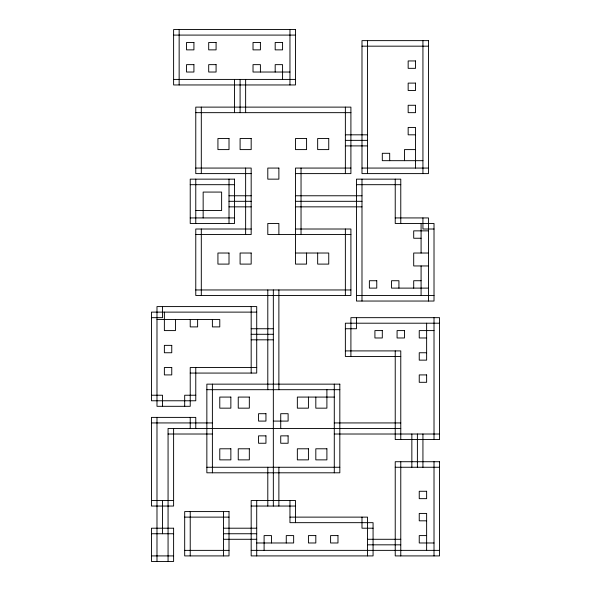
<?xml version="1.0" encoding="UTF-8"?>
<svg xmlns="http://www.w3.org/2000/svg" width="591" height="591" viewBox="0 0 591 591"><rect width="100%" height="100%" fill="white"/><g stroke="black" fill="none" stroke-linecap="round" stroke-linejoin="round"><path stroke-width="0.89" d="M173.606 35.091L295.5 35.091M361.988 46.172L428.475 46.172M289.959 72.028L253.022 72.028L253.022 64.641L260.409 64.641L260.409 72.028M173.606 79.416L295.5 79.416M195.769 112.659L350.906 112.659M345.366 134.822L367.528 134.822M415.547 134.822L408.159 134.822L408.159 127.434L415.547 127.434L415.547 168.066M345.366 140.363L367.528 140.363M345.366 145.903L367.528 145.903M415.547 149.597L404.466 149.597L404.466 160.678M422.934 160.678L382.303 160.678L382.303 153.291L389.691 153.291L389.691 160.678M195.769 168.066L251.175 168.066L251.175 234.553L195.769 234.553M350.906 168.066L295.5 168.066L295.5 264.103L306.581 264.103L306.581 253.022M361.988 168.066L428.475 168.066M251.175 173.606L195.769 173.606L195.769 107.119L350.906 107.119L350.906 173.606L295.5 173.606M190.228 184.688L234.553 184.688M356.447 184.688L400.772 184.688M229.013 195.769L251.175 195.769M295.5 195.769L361.988 195.769M229.013 201.309L251.175 201.309M295.5 201.309L361.988 201.309M229.013 206.85L251.175 206.85M295.5 206.85L361.988 206.85M195.769 210.544L221.625 210.544L221.625 192.075L203.156 192.075L203.156 217.931M190.228 217.931L234.553 217.931M395.231 217.931L428.475 217.931L428.475 301.041M251.175 229.013L195.769 229.013L195.769 295.5L350.906 295.5L350.906 229.013L295.5 229.013M434.016 229.013L422.934 229.013L422.934 217.931M428.475 230.859L413.7 230.859L413.7 238.247L421.088 238.247M350.906 234.553L267.797 234.553L267.797 223.472L278.878 223.472L278.878 234.553M295.5 253.022L328.744 253.022L328.744 264.103L317.663 264.103L317.663 253.022M428.475 253.022L413.7 253.022L413.7 265.95L428.475 265.95M421.088 280.725L413.7 280.725L413.7 288.113M428.475 288.113L391.538 288.113L391.538 280.725L398.925 280.725L398.925 288.113M195.769 289.959L350.906 289.959M356.447 295.5L434.016 295.5M256.716 312.122L151.444 312.122L151.444 400.772L195.769 400.772L195.769 367.528M151.444 317.663L162.525 317.663L162.525 306.581M156.984 319.509L219.778 319.509L219.778 326.897L212.391 326.897L212.391 319.509M439.556 323.203L345.366 323.203L345.366 356.447L400.772 356.447M251.175 328.744L273.338 328.744M345.366 328.744L356.447 328.744L356.447 317.663M434.016 330.591L419.241 330.591L419.241 337.978L426.628 337.978M251.175 334.284L273.338 334.284M251.175 339.825L273.338 339.825M345.366 350.906L400.772 350.906L400.772 439.556M426.628 352.753L419.241 352.753L419.241 360.141L426.628 360.141L426.628 323.203M256.716 367.528L190.228 367.528L190.228 406.312L156.984 406.312L156.984 306.581L256.716 306.581L256.716 373.069L190.228 373.069M206.85 389.691L339.825 389.691M151.444 395.231L162.525 395.231L162.525 406.312M195.769 395.231L184.688 395.231L184.688 406.312M334.284 397.078L297.347 397.078L297.347 408.159L308.428 408.159L308.428 397.078M273.338 421.088L288.113 421.088L288.113 413.7L280.725 413.7L280.725 428.475M151.444 422.934L212.391 422.934M334.284 422.934L400.772 422.934M400.772 428.475L168.066 428.475L168.066 561.45M168.066 434.016L212.391 434.016M334.284 434.016L439.556 434.016M206.85 467.259L339.825 467.259M395.231 467.259L439.556 467.259M151.444 500.503L173.606 500.503M251.175 506.044L295.5 506.044M184.688 517.125L229.013 517.125M289.959 517.125L367.528 517.125L367.528 555.909M426.628 520.819L419.241 520.819L419.241 513.431L426.628 513.431L426.628 550.369M223.472 528.206L256.716 528.206M373.069 528.206L361.988 528.206L361.988 517.125M151.444 533.747L173.606 533.747M223.472 533.747L256.716 533.747M426.628 535.594L419.241 535.594L419.241 542.981L434.016 542.981M223.472 539.288L256.716 539.288M367.528 539.288L400.772 539.288M256.716 542.981L293.653 542.981L293.653 535.594L286.266 535.594L286.266 542.981M367.528 544.828L400.772 544.828M184.688 550.369L229.013 550.369M251.175 550.369L439.556 550.369M151.444 555.909L173.606 555.909M434.016 317.663L434.016 439.556M434.016 461.719L434.016 555.909M422.934 40.631L422.934 173.606M422.934 434.016L422.934 467.259M421.088 223.472L421.088 253.022M421.088 265.95L421.088 295.5M417.394 434.016L417.394 467.259M411.853 434.016L411.853 467.259M400.772 223.472L400.772 179.147L356.447 179.147L356.447 301.041L434.016 301.041L434.016 223.472L395.231 223.472L395.231 179.147M400.772 461.719L400.772 555.909M395.231 350.906L395.231 439.556L439.556 439.556L439.556 317.663L350.906 317.663L350.906 356.447M367.528 40.631L367.528 173.606M361.988 179.147L361.988 301.041M345.366 107.119L345.366 173.606M345.366 229.013L345.366 295.5M334.284 384.15L334.284 472.8M326.897 389.691L326.897 408.159L315.816 408.159L315.816 397.078M301.041 168.066L301.041 234.553M295.5 522.666L295.5 500.503L251.175 500.503L251.175 555.909L373.069 555.909L373.069 522.666L289.959 522.666L289.959 500.503M289.959 29.55L289.959 84.956M282.572 79.416L282.572 64.641L275.184 64.641L275.184 72.028M278.878 289.959L278.878 389.691M278.878 467.259L278.878 506.044M273.338 289.959L273.338 506.044M271.491 542.981L271.491 535.594L264.103 535.594L264.103 550.369M267.797 289.959L267.797 389.691M267.797 467.259L267.797 506.044M256.716 500.503L256.716 555.909M251.175 306.581L251.175 373.069M245.634 79.416L245.634 112.659M245.634 168.066L245.634 234.553M240.094 79.416L240.094 112.659M234.553 79.416L234.553 112.659M229.013 179.147L229.013 223.472M223.472 511.584L223.472 555.909M212.391 384.15L212.391 472.8M201.309 107.119L201.309 173.606M201.309 229.013L201.309 295.5M197.616 319.509L197.616 326.897L190.228 326.897L190.228 319.509M195.769 179.147L195.769 223.472M195.769 428.475L195.769 417.394L151.444 417.394L151.444 506.044L173.606 506.044L173.606 428.475M190.228 417.394L190.228 428.475M190.228 511.584L190.228 555.909M179.147 29.55L179.147 84.956M175.453 319.509L175.453 330.591L164.372 330.591L164.372 312.122M162.525 500.503L162.525 533.747M156.984 417.394L156.984 561.45M295.5 29.55L173.606 29.55L173.606 84.956L295.5 84.956L295.5 29.55M428.475 40.631L361.988 40.631L361.988 173.606L428.475 173.606L428.475 40.631M193.922 42.478L186.534 42.478L186.534 49.866L193.922 49.866L193.922 42.478M216.084 42.478L208.697 42.478L208.697 49.866L216.084 49.866L216.084 42.478M260.409 42.478L253.022 42.478L253.022 49.866L260.409 49.866L260.409 42.478M282.572 42.478L275.184 42.478L275.184 49.866L282.572 49.866L282.572 42.478M415.547 60.947L408.159 60.947L408.159 68.334L415.547 68.334L415.547 60.947M193.922 64.641L186.534 64.641L186.534 72.028L193.922 72.028L193.922 64.641M216.084 64.641L208.697 64.641L208.697 72.028L216.084 72.028L216.084 64.641M415.547 83.109L408.159 83.109L408.159 90.497L415.547 90.497L415.547 83.109M415.547 105.272L408.159 105.272L408.159 112.659L415.547 112.659L415.547 105.272M229.013 138.516L217.931 138.516L217.931 149.597L229.013 149.597L229.013 138.516M251.175 138.516L240.094 138.516L240.094 149.597L251.175 149.597L251.175 138.516M306.581 138.516L295.5 138.516L295.5 149.597L306.581 149.597L306.581 138.516M328.744 138.516L317.663 138.516L317.663 149.597L328.744 149.597L328.744 138.516M278.878 168.066L267.797 168.066L267.797 179.147L278.878 179.147L278.878 168.066M234.553 179.147L190.228 179.147L190.228 223.472L234.553 223.472L234.553 179.147M229.013 253.022L217.931 253.022L217.931 264.103L229.013 264.103L229.013 253.022M251.175 253.022L240.094 253.022L240.094 264.103L251.175 264.103L251.175 253.022M376.762 280.725L369.375 280.725L369.375 288.113L376.762 288.113L376.762 280.725M382.303 330.591L374.916 330.591L374.916 337.978L382.303 337.978L382.303 330.591M404.466 330.591L397.078 330.591L397.078 337.978L404.466 337.978L404.466 330.591M171.759 345.366L164.372 345.366L164.372 352.753L171.759 352.753L171.759 345.366M171.759 367.528L164.372 367.528L164.372 374.916L171.759 374.916L171.759 367.528M426.628 374.916L419.241 374.916L419.241 382.303L426.628 382.303L426.628 374.916M339.825 384.15L206.85 384.15L206.85 472.8L339.825 472.8L339.825 384.15M230.859 397.078L219.778 397.078L219.778 408.159L230.859 408.159L230.859 397.078M249.328 397.078L238.247 397.078L238.247 408.159L249.328 408.159L249.328 397.078M265.95 413.7L258.562 413.7L258.562 421.088L265.95 421.088L265.95 413.7M265.95 435.863L258.562 435.863L258.562 443.25L265.95 443.25L265.95 435.863M288.113 435.863L280.725 435.863L280.725 443.25L288.113 443.25L288.113 435.863M230.859 448.791L219.778 448.791L219.778 459.872L230.859 459.872L230.859 448.791M249.328 448.791L238.247 448.791L238.247 459.872L249.328 459.872L249.328 448.791M308.428 448.791L297.347 448.791L297.347 459.872L308.428 459.872L308.428 448.791M326.897 448.791L315.816 448.791L315.816 459.872L326.897 459.872L326.897 448.791M439.556 461.719L395.231 461.719L395.231 555.909L439.556 555.909L439.556 461.719M426.628 491.269L419.241 491.269L419.241 498.656L426.628 498.656L426.628 491.269M229.013 511.584L184.688 511.584L184.688 555.909L229.013 555.909L229.013 511.584M173.606 528.206L151.444 528.206L151.444 561.45L173.606 561.45L173.606 528.206M315.816 535.594L308.428 535.594L308.428 542.981L315.816 542.981L315.816 535.594M337.978 535.594L330.591 535.594L330.591 542.981L337.978 542.981L337.978 535.594"/></g></svg>
